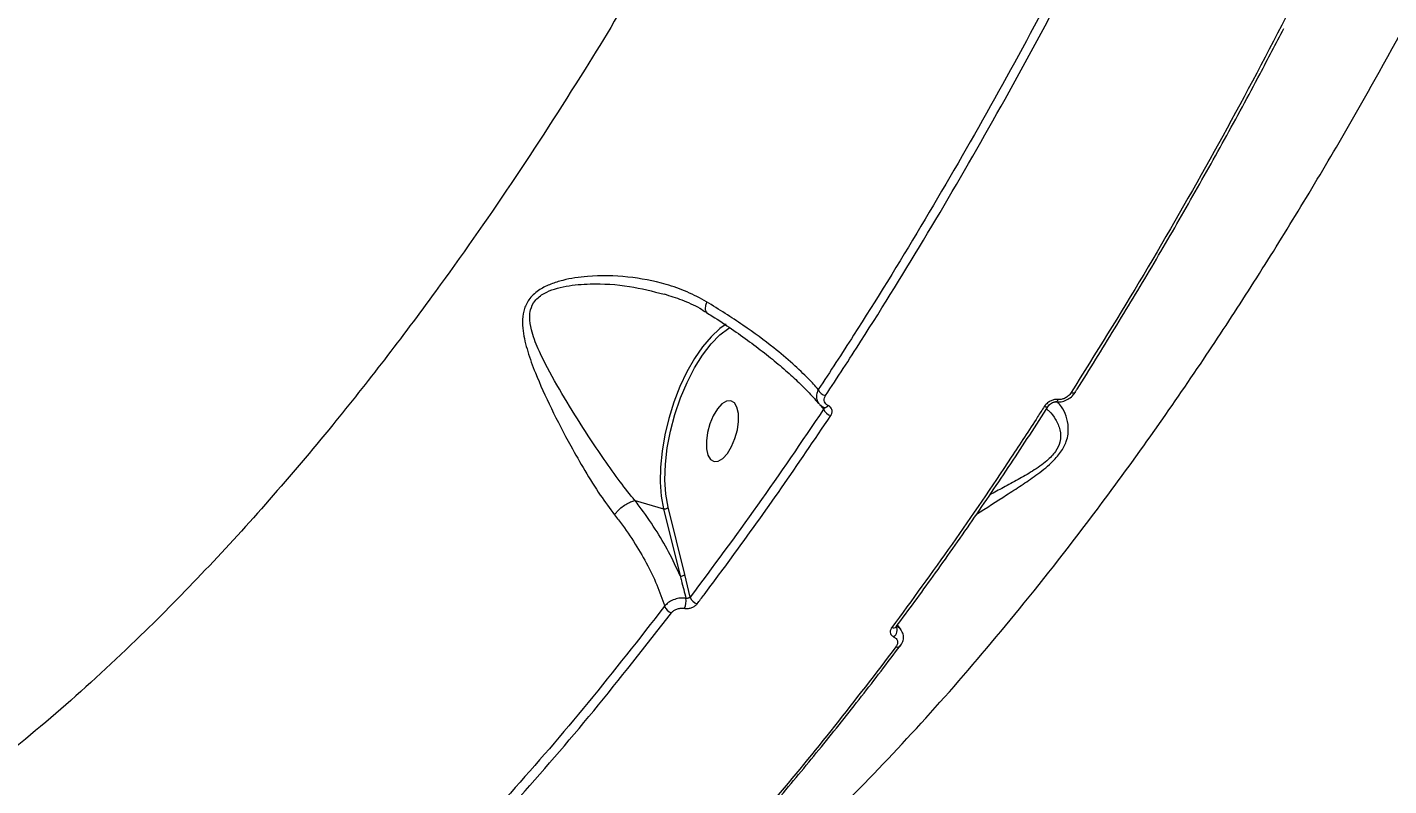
# Model space of a CAD drawing. Header units: millimetres. Extents: x -6328 to 5334, y -5037 to 4112.
# Drawn here: x -2690.8 to -2496.7, y -320.5 to -212.4 of the extents above; entities that cross this region are included whole.
import ezdxf

# ---------------------------------------------------------------- set-up
doc = ezdxf.new("R2010")
doc.units = ezdxf.units.MM
for name, color, linetype in [('DIKOM_ОБЪЕКТ', 7, 'Continuous'), ('DIKOM_РАЗМЕР_ЗОНА', 7, 'Continuous'), ('DIKOM_РАЗМЕР_ОБЪЕКТА', 7, 'Continuous')]:
    doc.layers.add(name, color=color, linetype=linetype)
doc.styles.add('style1', font='arial.ttf', dxfattribs={"width": 0.8})
doc.dimstyles.new('1-50', dxfattribs={"dimtxt": 300, "dimasz": 200, "dimexe": 100, "dimexo": 0, "dimgap": 100, "dimtad": 1, "dimtxsty": 'style1', "dimcen": 200, "dimclrd": 7, "dimclre": 7, "dimclrt": 7, "dimadec": 1, "dimazin": 2, "dimtfac": 1, "dimtmove": 0, "dimatfit": 2, "dimfxl": 0, "dimlwd": 25, "dimlwe": 18, "dimarcsym": 0})

# ---------------------------------------------------------------- blocks, each defined once
blk = doc.blocks.new('*D0')
at = {"layer": 'Defpoints', "color": 0, "transparency": 16777216}
for p in [(-3539.45, 760.32), (3333.52, 448.13), (3333.52, -4437.11)]:
    blk.add_point(p, dxfattribs=at)
at = {"layer": 'DIKOM_РАЗМЕР_ОБЪЕКТА', "color": 7, "lineweight": 18, "transparency": 16777216}
for p, q in [((-3539.45, 760.32), (-3539.45, -4537.11)), ((3333.52, 448.13), (3333.52, -4537.11))]:
    blk.add_line(p, q, dxfattribs=at)
at = {"layer": 'DIKOM_РАЗМЕР_ОБЪЕКТА', "color": 7, "lineweight": 25, "transparency": 16777216}
blk.add_line((-3339.45, -4437.11), (3133.52, -4437.11), dxfattribs=at)
at = {"layer": 'DIKOM_РАЗМЕР_ОБЪЕКТА', "color": 7, "transparency": 16777216}
for points in [[(-3339.45, -4403.77), (-3339.45, -4470.44), (-3539.45, -4437.11)], [(3133.52, -4403.77), (3133.52, -4470.44), (3333.52, -4437.11)]]:
    blk.add_solid(points, dxfattribs=at)
at = {"layer": 'DIKOM_РАЗМЕР_ОБЪЕКТА', "color": 7, "transparency": 16777216, "insert": (-102.96, -4183.94), "char_height": 300, "attachment_point": 5, "style": 'style1'}
blk.add_mtext('6900', dxfattribs=at)
blk = doc.blocks.new('*D1')
at = {"layer": 'Defpoints', "color": 0, "transparency": 16777216}
for p in [(-5040.91, 625.75), (5333.52, 448.13), (5333.52, -4936.78)]:
    blk.add_point(p, dxfattribs=at)
at = {"layer": 'DIKOM_РАЗМЕР_ЗОНА', "color": 7, "lineweight": 18, "transparency": 16777216}
for p, q in [((-5040.91, 625.75), (-5040.91, -5036.78)), ((5333.52, 448.13), (5333.52, -5036.78))]:
    blk.add_line(p, q, dxfattribs=at)
at = {"layer": 'DIKOM_РАЗМЕР_ЗОНА', "color": 7, "lineweight": 25, "transparency": 16777216}
blk.add_line((-4840.91, -4936.78), (5133.52, -4936.78), dxfattribs=at)
at = {"layer": 'DIKOM_РАЗМЕР_ЗОНА', "color": 7, "transparency": 16777216}
for points in [[(-4840.91, -4903.45), (-4840.91, -4970.11), (-5040.91, -4936.78)], [(5133.52, -4903.45), (5133.52, -4970.11), (5333.52, -4936.78)]]:
    blk.add_solid(points, dxfattribs=at)
at = {"layer": 'DIKOM_РАЗМЕР_ЗОНА', "color": 7, "transparency": 16777216, "insert": (-104.69, -4683.61), "char_height": 300, "attachment_point": 5, "style": 'style1'}
blk.add_mtext('10400', dxfattribs=at)
blk = doc.blocks.new('*D2')
at = {"layer": 'Defpoints', "color": 0, "transparency": 16777216}
for p in [(-5303.77, 2121.42), (-1621.11, 2121.42), (560.33, -2395.62)]:
    blk.add_point(p, dxfattribs=at)
at = {"layer": 'DIKOM_РАЗМЕР_ОБЪЕКТА', "color": 7, "lineweight": 18, "transparency": 16777216}
for p, q in [((-1621.11, 2121.42), (-5403.77, 2121.42)), ((560.33, -2395.62), (-5403.77, -2395.62))]:
    blk.add_line(p, q, dxfattribs=at)
at = {"layer": 'DIKOM_РАЗМЕР_ОБЪЕКТА', "color": 7, "lineweight": 25, "transparency": 16777216}
blk.add_line((-5303.77, -2195.62), (-5303.77, 1921.42), dxfattribs=at)
at = {"layer": 'DIKOM_РАЗМЕР_ОБЪЕКТА', "color": 7, "transparency": 16777216}
for points in [[(-5337.11, 1921.42), (-5270.44, 1921.42), (-5303.77, 2121.42)], [(-5337.11, -2195.62), (-5270.44, -2195.62), (-5303.77, -2395.62)]]:
    blk.add_solid(points, dxfattribs=at)
at = {"layer": 'DIKOM_РАЗМЕР_ОБЪЕКТА', "color": 7, "transparency": 16777216, "insert": (-5556.94, -137.1), "char_height": 300, "attachment_point": 5, "rotation": 90, "style": 'style1'}
blk.add_mtext('4500', dxfattribs=at)
blk = doc.blocks.new('*D3')
at = {"layer": 'Defpoints', "color": 0, "transparency": 16777216}
for p in [(-1814.92, 4111.71), (-5877.98, -3895.62), (33.33, -3895.62)]:
    blk.add_point(p, dxfattribs=at)
at = {"layer": 'DIKOM_РАЗМЕР_ЗОНА', "color": 7, "lineweight": 18, "transparency": 16777216}
for p, q in [((-1814.92, 4111.71), (-5977.98, 4111.71)), ((33.33, -3895.62), (-5977.98, -3895.62))]:
    blk.add_line(p, q, dxfattribs=at)
at = {"layer": 'DIKOM_РАЗМЕР_ЗОНА', "color": 7, "lineweight": 25, "transparency": 16777216}
blk.add_line((-5877.98, 3911.71), (-5877.98, -3695.62), dxfattribs=at)
at = {"layer": 'DIKOM_РАЗМЕР_ЗОНА', "color": 7, "transparency": 16777216}
for points in [[(-5911.31, 3911.71), (-5844.65, 3911.71), (-5877.98, 4111.71)], [(-5911.31, -3695.62), (-5844.65, -3695.62), (-5877.98, -3895.62)]]:
    blk.add_solid(points, dxfattribs=at)
at = {"layer": 'DIKOM_РАЗМЕР_ЗОНА', "color": 7, "transparency": 16777216, "insert": (-6131.15, 108.05), "char_height": 300, "attachment_point": 5, "rotation": 90, "style": 'style1'}
blk.add_mtext('8000', dxfattribs=at)

msp = doc.modelspace()

# ---------------------------------------------------------------- linework, layer by layer
at = {"layer": 'DIKOM_ОБЪЕКТ', "color": 7, "linetype": 'Continuous', "lineweight": 15}
for p, q in [((-2544.173, -265.796), (-2543.969, -265.805)), ((-2541.314, -264.387), (-2541.299, -264.36)), ((-2604.134, -279.88), (-2600.087, -281.045)), ((-2600.087, -281.045), (-2597.711, -290.623)), ((-2597.04, -290.405), (-2599.416, -280.827)), ((-2596.262, -293.632), (-2597.04, -290.405)), ((-2566.175, -298.328), (-2566.697, -297.607)), ((-2566.287, -300.595), (-2566.269, -300.57))]:
    msp.add_line(p, q, dxfattribs=at)
at = {"layer": 'DIKOM_ОБЪЕКТ', "color": 7, "linetype": 'Continuous', "lineweight": 15, "flags": 128}
for points in [[(-2591.154, -254.731), (-2592.053, -255.368), (-2593.291, -256.513), (-2594.504, -257.945), (-2595.665, -259.634), (-2596.748, -261.543), (-2597.732, -263.631), (-2598.594, -265.854), (-2599.317, -268.162), (-2599.883, -270.507), (-2600.282, -272.838), (-2600.505, -275.105), (-2600.547, -277.258), (-2600.406, -279.253), (-2600.087, -281.045)], [(-2599.416, -280.827), (-2599.738, -278.987), (-2599.866, -276.931), (-2599.797, -274.708), (-2599.533, -272.371), (-2599.081, -269.977), (-2598.451, -267.584), (-2597.658, -265.248), (-2596.721, -263.025), (-2595.664, -260.969), (-2594.51, -259.13), (-2593.288, -257.55), (-2592.027, -256.269), (-2590.758, -255.316), (-2590.648, -255.249)], [(-2592.858, -274.319), (-2592.254, -274.268), (-2591.601, -273.87), (-2590.954, -273.156), (-2590.365, -272.186), (-2589.881, -271.037), (-2589.542, -269.802), (-2589.374, -268.582), (-2589.393, -267.475), (-2589.595, -266.571), (-2589.966, -265.944), (-2590.474, -265.643), (-2591.078, -265.694), (-2591.731, -266.092), (-2592.378, -266.805), (-2592.967, -267.776), (-2593.451, -268.925), (-2593.79, -270.16), (-2593.958, -271.38), (-2593.939, -272.487), (-2593.737, -273.391), (-2593.366, -274.018), (-2592.858, -274.319)], [(-2543.824, -265.464), (-2543.865, -265.551), (-2543.909, -265.628), (-2543.954, -265.693), (-2544.001, -265.746), (-2544.048, -265.785), (-2544.096, -265.81), (-2544.142, -265.82), (-2544.187, -265.817)], [(-2541.936, -264.481), (-2541.779, -264.515), (-2541.636, -264.525), (-2541.511, -264.511), (-2541.409, -264.473), (-2541.334, -264.413), (-2541.314, -264.387)], [(-2577.191, -266.593), (-2577.161, -266.604), (-2577.121, -266.613)], [(-2545.78, -266.476), (-2545.618, -266.511), (-2545.471, -266.52), (-2545.343, -266.503), (-2545.24, -266.461), (-2545.166, -266.395), (-2545.153, -266.377)]]:
    msp.add_lwpolyline(points, dxfattribs=at)
at = {"layer": 'DIKOM_ОБЪЕКТ', "color": 7, "linetype": 'Continuous', "lineweight": 15}
for centre, radius, start, end in [((-2576.52, -263.337), 1.645, 206.05732, 254.39065), ((-2575.8, -266.223), 1.598, 203.63268, 254.76193), ((-2577.125, -265.968), 0.645, 270.40313, 325.5953), ((-2599.918, -280.423), 0.645, 254.80473, 321.11621), ((-2597.542, -290.001), 0.645, 254.80481, 321.1154), ((-2598.51, -294.449), 1.483, 199.34422, 253.76881), ((-2599.26, -294.186), 2.411, 334.15725, 8.97483), ((-2594.864, -293.184), 1.468, 197.75354, 254.17868), ((-2567.277, -297.467), 0.563, 245.22171, 316.31427), ((-2568.067, -298.317), 1.324, 309.85807, 23.3117), ((-2566.689, -300.188), 0.572, 245.91443, 314.65448)]:
    msp.add_arc(centre, radius, start, end, dxfattribs=at)
for points, knots in [([(-2602.718, -347.994), (-2598.991, -345.088), (-2591.683, -339.389), (-2580.787, -329.571), (-2570.029, -318.939), (-2559.284, -307.271), (-2548.402, -294.392), (-2538.72, -281.93), (-2530.224, -270.222), (-2523.28, -260.135), (-2516.654, -250.026), (-2510.335, -239.932), (-2504.112, -229.53), (-2496.681, -216.537), (-2488.156, -200.722), (-2478.794, -182.031), (-2470.144, -163.452), (-2462.187, -145.12), (-2455.168, -127.804), (-2448.806, -111.042), (-2443.161, -95.205), (-2437.895, -79.457), (-2432.459, -62.111), (-2427.067, -43.469), (-2421.827, -23.556), (-2417.425, -5.092), (-2413.639, 12.477), (-2410.465, 28.823), (-2407.69, 44.834), (-2405.033, 62.221), (-2402.673, 80.598), (-2400.722, 99.868), (-2399.415, 117.416), (-2398.615, 133.831), (-2398.254, 148.857), (-2398.265, 163.343), (-2398.638, 177.334), (-2399.347, 191.099), (-2400.129, 200.002), (-2400.52, 204.458)], [0, 0, 0, 0, 0.0321108, 0.0629807, 0.0939441, 0.1252643, 0.1566821, 0.189835, 0.2117861, 0.2337707, 0.2537041, 0.2736375, 0.2936718, 0.313706, 0.3466387, 0.3796847, 0.4118208, 0.4412262, 0.470712, 0.4960472, 0.5214337, 0.5455273, 0.5696649, 0.6018539, 0.6313075, 0.6608414, 0.6862174, 0.7116447, 0.7357766, 0.7599525, 0.7922219, 0.8217486, 0.8513558, 0.8767942, 0.9022838, 0.9264743, 0.9507088, 0.9753312, 1, 1, 1, 1]), ([(-2502.216, 117.336), (-2502.782, 111.424), (-2503.914, 99.598), (-2506.212, 81.537), (-2508.954, 63.268), (-2512.199, 44.71), (-2515.928, 25.99), (-2520.16, 7.069), (-2524.87, -11.899), (-2529.729, -29.682), (-2534.613, -46.172), (-2539.445, -61.419), (-2544.568, -76.569), (-2549.997, -91.654), (-2555.712, -106.598), (-2561.723, -121.419), (-2568, -136.026), (-2574.334, -149.95), (-2580.669, -163.151), (-2587.42, -176.528), (-2594.83, -190.414), (-2602.926, -204.687), (-2611.889, -219.549), (-2621.756, -234.803), (-2631.343, -248.499), (-2639.86, -259.862), (-2647.755, -269.819), (-2656.266, -279.879), (-2665.391, -289.89), (-2675.311, -299.946), (-2686.017, -309.809), (-2696.55, -318.446), (-2706.147, -325.463), (-2714.796, -331.122), (-2723.423, -336.099), (-2731.991, -340.367), (-2740.493, -343.927), (-2748.899, -346.748), (-2757.224, -348.898), (-2762.667, -349.708), (-2765.393, -350.113)], [0, 0, 0, 0, 0.0277428, 0.0554856, 0.0835918, 0.1116979, 0.1402848, 0.1688716, 0.1978427, 0.2268138, 0.2503664, 0.2739191, 0.2976931, 0.3214671, 0.3455316, 0.3695961, 0.393891, 0.4181859, 0.4402547, 0.4623235, 0.4890861, 0.5158638, 0.5426264, 0.5757713, 0.6089163, 0.6309326, 0.652949, 0.6796477, 0.7063614, 0.7330602, 0.7661254, 0.7991906, 0.8241634, 0.8492229, 0.8742824, 0.8994293, 0.9244842, 0.9496267, 0.9747692, 1, 1, 1, 1]), ([(-2536.247, -190.997), (-2539.138, -196.718), (-2544.926, -208.175), (-2553.989, -224.759), (-2563.329, -240.87), (-2571.375, -253.919), (-2576.319, -261.49), (-2577.998, -264.059)], [0, 0, 0, 0, 0.2200464, 0.4406219, 0.6628116, 0.885546, 1, 1, 1, 1]), ([(-2576.963, -264.921), (-2575.28, -262.346), (-2570.364, -254.818), (-2562.361, -241.843), (-2553.034, -225.77), (-2543.909, -209.089), (-2538.05, -197.495), (-2535.117, -191.691)], [0, 0, 0, 0, 0.1144547, 0.3345006, 0.5550758, 0.7772655, 1, 1, 1, 1]), ([(-2502.609, -193.573), (-2505.684, -199.794), (-2511.843, -212.255), (-2521.539, -230.26), (-2531.543, -247.795), (-2538.469, -258.914), (-2541.936, -264.481)], [0, 0, 0, 0, 0.2482503, 0.4971899, 0.7482385, 1, 1, 1, 1]), ([(-2541.327, -264.342), (-2541.254, -264.229), (-2539.372, -261.314), (-2535.74, -255.409), (-2530.438, -246.615), (-2525.214, -237.609), (-2520.067, -228.42), (-2515.53, -220.071), (-2512.747, -214.719), (-2511.62, -212.55)], [0, 0, 0, 0, 0.0069831, 0.181512, 0.3562019, 0.531016, 0.7059159, 0.8808627, 1, 1, 1, 1]), ([(-2593.919, -251.527), (-2594.834, -251.037), (-2596.678, -250.048), (-2600.421, -248.766), (-2605.189, -247.842), (-2610.207, -247.74), (-2613.891, -248.281), (-2616.151, -248.98), (-2617.818, -249.788), (-2619.189, -250.969), (-2619.976, -252.476), (-2620.23, -254.061), (-2620.107, -256.106), (-2619.478, -258.642), (-2618.138, -262.304), (-2616.098, -266.783), (-2613.66, -271.496), (-2611.287, -275.648), (-2609.195, -279.014), (-2607.741, -280.987), (-2607.06, -281.911)], [0, 0, 0, 0, 0.0515649, 0.1038944, 0.1938056, 0.2863971, 0.343697, 0.372759, 0.4024673, 0.4366789, 0.4671091, 0.4964619, 0.5269704, 0.5803763, 0.634947, 0.725167, 0.8181223, 0.8802031, 0.943889, 1, 1, 1, 1]), ([(-2604.139, -279.88), (-2604.14, -279.879), (-2604.845, -279.035), (-2606.334, -277.132), (-2608.566, -274.005), (-2611.133, -270.172), (-2613.899, -265.78), (-2616.288, -261.669), (-2617.981, -258.255), (-2618.903, -255.839), (-2619.209, -253.952), (-2619.06, -252.548), (-2618.462, -251.306), (-2617.187, -250.308), (-2615.606, -249.672), (-2613.406, -249.156), (-2609.814, -248.875), (-2605.059, -249.151), (-2601.631, -250.038), (-2599.997, -250.461)], [0, 0, 0, 0, 0.0000357, 0.0638325, 0.1355128, 0.2089705, 0.3135396, 0.4209519, 0.4814797, 0.5429184, 0.5832239, 0.6069668, 0.6381599, 0.6734364, 0.7046502, 0.7369533, 0.8013787, 0.9053069, 1, 1, 1, 1]), ([(-2599.995, -250.422), (-2599.149, -250.687), (-2597.391, -251.238), (-2595.355, -252.146), (-2594.241, -252.861), (-2593.91, -253.073)], [0, 0, 0, 0, 0.3952079, 0.8208002, 1, 1, 1, 1]), ([(-2593.919, -251.527), (-2593.928, -251.552), (-2594.017, -251.804), (-2594.126, -252.26), (-2594.126, -252.78), (-2593.984, -252.95), (-2593.915, -253.034)], [0, 0, 0, 0, 0.0353079, 0.3541354, 0.6847637, 1, 1, 1, 1]), ([(-2577.998, -264.059), (-2578.446, -263.556), (-2579.507, -262.365), (-2581.601, -260.379), (-2584.649, -257.821), (-2588.655, -254.841), (-2592.15, -252.641), (-2593.919, -251.527)], [0, 0, 0, 0, 0.1301673, 0.3081385, 0.4882733, 0.7408505, 1, 1, 1, 1]), ([(-2593.942, -253.07), (-2593.663, -253.242), (-2592.419, -254.012), (-2590.353, -255.402), (-2587.764, -257.23), (-2585.36, -259.062), (-2583.157, -260.873), (-2581.178, -262.642), (-2579.484, -264.33), (-2578.42, -265.465), (-2578.005, -265.998), (-2577.978, -266.032)], [0, 0, 0, 0, 0.0388308, 0.1730771, 0.3088063, 0.4456342, 0.5830408, 0.7202465, 0.8564424, 0.9908808, 1, 1, 1, 1]), ([(-2577.998, -264.059), (-2578.036, -264.133), (-2578.191, -264.427), (-2578.31, -264.962), (-2578.244, -265.57), (-2578.022, -265.87), (-2577.928, -265.998)], [0, 0, 0, 0, 0.10935, 0.4397056, 0.7607296, 1, 1, 1, 1]), ([(-2576.593, -266.333), (-2576.711, -266.264), (-2576.947, -266.127), (-2577.138, -265.803), (-2577.18, -265.432), (-2577.09, -265.128), (-2576.988, -264.962), (-2576.963, -264.921)], [0, 0, 0, 0, 0.2263604, 0.4527269, 0.6823825, 0.9207758, 1, 1, 1, 1]), ([(-2555.43, -281.829), (-2554.022, -280.915), (-2551.934, -279.561), (-2549.048, -277.725), (-2546.858, -276.242), (-2544.853, -274.662), (-2543.34, -272.977), (-2542.43, -271.187), (-2542.261, -269.403), (-2542.636, -267.789), (-2543.219, -266.56), (-2543.69, -266.033), (-2543.889, -265.809)], [0, 0, 0, 0, 0.1699999, 0.2520893, 0.3352534, 0.4287552, 0.5037223, 0.5787605, 0.6889045, 0.8011661, 0.9158725, 1, 1, 1, 1]), ([(-2543.824, -265.464), (-2543.99, -265.459), (-2544.319, -265.451), (-2544.85, -265.636), (-2545.351, -265.954), (-2545.644, -266.27), (-2545.766, -266.455), (-2545.78, -266.476)], [0, 0, 0, 0, 0.2147712, 0.4259281, 0.681714, 0.9641494, 1, 1, 1, 1]), ([(-2545.148, -266.377), (-2545.138, -266.359), (-2545.083, -266.263), (-2544.91, -266.089), (-2544.661, -265.929), (-2544.458, -265.85), (-2544.315, -265.819), (-2544.213, -265.815), (-2544.177, -265.819), (-2544.161, -265.821)], [0, 0, 0, 0, 0.0723134, 0.390133, 0.6107371, 0.7534692, 0.8545056, 0.9322391, 1, 1, 1, 1]), ([(-2543.969, -265.805), (-2543.839, -265.817), (-2543.448, -265.854), (-2542.778, -265.647), (-2542.052, -265.232), (-2541.559, -264.777), (-2541.374, -264.457), (-2541.328, -264.378)], [0, 0, 0, 0, 0.1240792, 0.372261, 0.6307215, 0.9094376, 1, 1, 1, 1]), ([(-2541.936, -264.481), (-2542.078, -264.664), (-2542.327, -264.987), (-2542.848, -265.306), (-2543.353, -265.478), (-2543.666, -265.469), (-2543.824, -265.464)], [0, 0, 0, 0, 0.3292165, 0.5797724, 0.7886019, 1, 1, 1, 1]), ([(-2577.265, -266.864), (-2580.388, -271.479), (-2586.642, -280.719), (-2593.053, -289.325), (-2596.262, -293.632)], [0, 0, 0, 0, 0.49945, 1, 1, 1, 1]), ([(-2595.264, -294.597), (-2594.937, -294.164), (-2593.301, -292), (-2589.279, -286.575), (-2583.233, -278.148), (-2578.559, -271.228), (-2576.22, -267.765)], [0, 0, 0, 0, 0.0507693, 0.253855, 0.6266991, 1, 1, 1, 1]), ([(-2577.902, -266.017), (-2577.859, -266.084), (-2577.694, -266.344), (-2577.404, -266.483), (-2577.19, -266.586)], [0, 0, 0, 0, 0.2603019, 1, 1, 1, 1]), ([(-2577.756, -266.217), (-2577.736, -266.243), (-2577.573, -266.46), (-2577.409, -266.675), (-2577.265, -266.864)], [0, 0, 0, 0, 0.1199711, 1, 1, 1, 1]), ([(-2577.184, -266.594), (-2577.169, -266.614), (-2577.133, -266.664), (-2577.152, -266.749), (-2577.204, -266.818), (-2577.252, -266.855), (-2577.265, -266.864)], [0, 0, 0, 0, 0.215228, 0.5324957, 0.8820271, 1, 1, 1, 1]), ([(-2577.252, -266.572), (-2577.224, -266.582), (-2577.171, -266.6), (-2577.169, -266.604), (-2577.167, -266.606)], [0, 0, 0, 0, 0.510443, 1, 1, 1, 1]), ([(-2576.22, -267.765), (-2576.195, -267.723), (-2576.09, -267.555), (-2575.999, -267.246), (-2576.043, -266.869), (-2576.236, -266.541), (-2576.474, -266.402), (-2576.593, -266.333)], [0, 0, 0, 0, 0.0795875, 0.3194881, 0.5497988, 0.7748586, 1, 1, 1, 1]), ([(-2545.78, -266.476), (-2546.093, -266.963), (-2547.659, -269.396), (-2552.013, -276.041), (-2558.912, -286.203), (-2564.644, -294.051), (-2567.513, -297.978)], [0, 0, 0, 0, 0.0441427, 0.2207211, 0.6100162, 1, 1, 1, 1]), ([(-2566.876, -297.852), (-2565.121, -295.469), (-2561.489, -290.538), (-2556.053, -282.79), (-2550.558, -274.706), (-2546.954, -269.15), (-2545.154, -266.376)], [0, 0, 0, 0, 0.2382744, 0.4929998, 0.7468626, 1, 1, 1, 1]), ([(-2545.45, -266.828), (-2545.33, -266.924), (-2544.858, -267.3), (-2544.131, -268.261), (-2543.475, -269.694), (-2543.357, -271.286), (-2544.07, -272.883), (-2545.476, -274.356), (-2547.399, -275.677), (-2549.516, -276.905), (-2551.594, -278.006), (-2552.912, -278.721), (-2553.563, -279.074)], [0, 0, 0, 0, 0.0463835, 0.1817822, 0.3167974, 0.4416817, 0.5233185, 0.6047166, 0.7100364, 0.8073457, 0.9048698, 1, 1, 1, 1]), ([(-2607.06, -281.911), (-2607.037, -281.879), (-2606.939, -281.739), (-2606.663, -281.403), (-2606.148, -280.909), (-2605.459, -280.412), (-2604.747, -280.033), (-2604.342, -279.931), (-2604.139, -279.88)], [0, 0, 0, 0, 0.0350348, 0.1552513, 0.3664391, 0.5776263, 0.7888131, 1, 1, 1, 1]), ([(-2604.134, -279.88), (-2604.135, -279.88), (-2604.137, -279.879), (-2604.139, -279.879), (-2604.139, -279.88)], [0, 0, 0, 0, 0.6744349, 1, 1, 1, 1]), ([(-2597.711, -290.623), (-2598.226, -289.482), (-2599.225, -287.269), (-2601.213, -283.925), (-2602.901, -281.483), (-2603.934, -280.139), (-2604.134, -279.88)], [0, 0, 0, 0, 0.3208307, 0.6223551, 0.9272313, 1, 1, 1, 1]), ([(-2607.06, -281.911), (-2606.87, -282.156), (-2605.902, -283.407), (-2604.299, -285.701), (-2602.47, -288.792), (-2600.952, -291.899), (-2600.258, -293.923), (-2599.909, -294.94)], [0, 0, 0, 0, 0.0563914, 0.288291, 0.5227681, 0.7600043, 1, 1, 1, 1]), ([(-2597.711, -290.623), (-2597.647, -290.855), (-2597.357, -291.916), (-2597.088, -292.979), (-2596.878, -293.81)], [0, 0, 0, 0, 0.2185559, 1, 1, 1, 1]), ([(-2599.909, -294.94), (-2603.538, -299.583), (-2610.806, -308.882), (-2621.926, -321.749), (-2633.191, -333.881), (-2640.787, -341.158), (-2644.59, -344.802)], [0, 0, 0, 0, 0.2482505, 0.4971903, 0.7482387, 1, 1, 1, 1]), ([(-2596.878, -293.81), (-2596.931, -293.803), (-2597.245, -293.762), (-2597.866, -293.784), (-2598.689, -294.009), (-2599.426, -294.402), (-2599.748, -294.761), (-2599.909, -294.94)], [0, 0, 0, 0, 0.0485308, 0.2867338, 0.5246988, 0.7622785, 1, 1, 1, 1]), ([(-2597.09, -295.237), (-2597.058, -295.241), (-2596.87, -295.269), (-2596.497, -295.264), (-2596.001, -295.14), (-2595.556, -294.914), (-2595.361, -294.703), (-2595.264, -294.597)], [0, 0, 0, 0, 0.0479293, 0.2856334, 0.523625, 0.7617704, 1, 1, 1, 1]), ([(-2596.262, -293.632), (-2596.295, -293.664), (-2596.362, -293.727), (-2596.512, -293.793), (-2596.679, -293.825), (-2596.805, -293.822), (-2596.868, -293.811), (-2596.878, -293.81)], [0, 0, 0, 0, 0.2385191, 0.4769727, 0.7149768, 0.9522192, 1, 1, 1, 1]), ([(-2643.707, -345.851), (-2639.948, -342.251), (-2632.42, -335.04), (-2621.181, -322.956), (-2609.98, -310.015), (-2602.613, -300.592), (-2598.924, -295.873)], [0, 0, 0, 0, 0.2482503, 0.4971899, 0.7482385, 1, 1, 1, 1]), ([(-2598.924, -295.873), (-2598.826, -295.768), (-2598.631, -295.558), (-2598.185, -295.333), (-2597.687, -295.209), (-2597.312, -295.204), (-2597.122, -295.232), (-2597.09, -295.237)], [0, 0, 0, 0, 0.2378088, 0.4755153, 0.7135038, 0.9515312, 1, 1, 1, 1]), ([(-2567.513, -297.978), (-2567.538, -298.014), (-2567.648, -298.171), (-2567.755, -298.462), (-2567.73, -298.819), (-2567.559, -299.13), (-2567.332, -299.266), (-2567.218, -299.333)], [0, 0, 0, 0, 0.07334, 0.3225289, 0.5550505, 0.7773837, 1, 1, 1, 1]), ([(-2566.9, -297.894), (-2566.902, -297.901), (-2566.907, -297.913), (-2566.881, -297.875), (-2566.867, -297.856)], [0, 0, 0, 0, 0.4901962, 1, 1, 1, 1]), ([(-2566.223, -298.329), (-2566.25, -298.281), (-2566.377, -298.047), (-2566.642, -297.906), (-2566.851, -297.793)], [0, 0, 0, 0, 0.2073372, 1, 1, 1, 1]), ([(-2566.311, -300.578), (-2566.207, -300.441), (-2565.95, -300.107), (-2565.82, -299.464), (-2565.886, -298.8), (-2566.13, -298.472), (-2566.231, -298.335)], [0, 0, 0, 0, 0.2065976, 0.5059199, 0.7939733, 1, 1, 1, 1]), ([(-2566.922, -300.711), (-2569.833, -304.522), (-2575.661, -312.151), (-2584.549, -322.903), (-2593.535, -333.188), (-2599.593, -339.538), (-2602.624, -342.715)], [0, 0, 0, 0, 0.2488739, 0.4981939, 0.748869, 1, 1, 1, 1]), ([(-2601.989, -342.532), (-2601.61, -342.149), (-2599.269, -339.785), (-2594.985, -335.186), (-2589.143, -328.726), (-2583.331, -321.995), (-2577.553, -315.021), (-2571.867, -307.895), (-2568.132, -302.976), (-2566.292, -300.553)], [0, 0, 0, 0, 0.0313157, 0.1933857, 0.3555695, 0.5178318, 0.6801367, 0.8424379, 1, 1, 1, 1]), ([(-2567.218, -299.333), (-2567.104, -299.402), (-2566.874, -299.54), (-2566.701, -299.854), (-2566.675, -300.216), (-2566.783, -300.513), (-2566.896, -300.674), (-2566.922, -300.711)], [0, 0, 0, 0, 0.2210992, 0.4418507, 0.6744982, 0.9251297, 1, 1, 1, 1])]:
    msp.add_open_spline(points, degree=3, knots=knots, dxfattribs=at)

# ---------------------------------------------------------------- dimensions: what is measured, and where the dimension line sits
at = {"layer": 'DIKOM_РАЗМЕР_ЗОНА'}
dim = msp.add_linear_dim(base=(-5877.98, -3895.616), p1=(-1814.925, 4111.709), p2=(33.33, -3895.616), angle=90, text='8000', dimstyle='1-50', dxfattribs=at)
dim.commit()
dim.dimension.update_dxf_attribs({"geometry": '*D3', "text_midpoint": (-5877.98, 108.046), "dimtype": 160})
dim = msp.add_linear_dim(base=(5333.521, -4936.782), p1=(-5040.908, 625.746), p2=(5333.521, 448.128), text='10400', dimstyle='1-50', dxfattribs=at)
dim.commit()
dim.dimension.update_dxf_attribs({"geometry": '*D1', "text_midpoint": (-104.69, -4936.782), "dimtype": 160})
at = {"layer": 'DIKOM_РАЗМЕР_ОБЪЕКТА'}
dim = msp.add_linear_dim(base=(-5303.773, 2121.419), p1=(560.33, -2395.616), p2=(-1621.109, 2121.419), angle=90, text='4500', dimstyle='1-50', dxfattribs=at)
dim.commit()
dim.dimension.update_dxf_attribs({"geometry": '*D2', "text_midpoint": (-5303.773, -137.099), "dimtype": 160})
dim = msp.add_linear_dim(base=(3333.521, -4437.108), p1=(-3539.449, 760.323), p2=(3333.521, 448.128), text='6900', dimstyle='1-50', dxfattribs=at)
dim.commit()
dim.dimension.update_dxf_attribs({"geometry": '*D0', "text_midpoint": (-102.964, -4437.108), "dimtype": 160})

doc.saveas('drawing.dxf')
